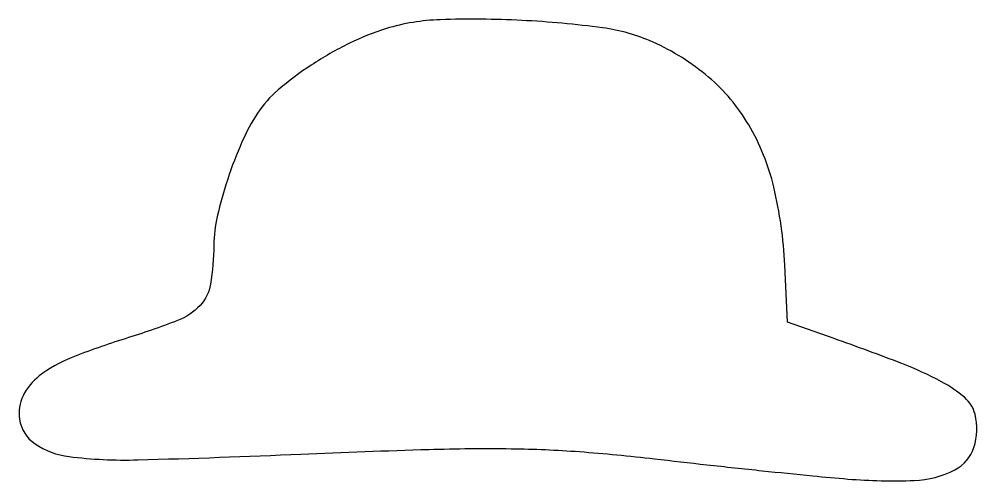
# Model space of a CAD drawing. Extents: x 0 to 103, y 0 to 50.
import ezdxf

# ---------------------------------------------------------------- set-up
doc = ezdxf.new("R2010")
doc.units = 0

msp = doc.modelspace()

# ---------------------------------------------------------------- linework, layer by layer
msp.add_lwpolyline([(39.5, 48.718919, 0.040937), (35.531908, 47.144958, 0.030338), (31.435377, 44.79887, 0.03092), (27.890701, 42.145444, 0.071711), (25.697303, 39.660778, 0.041535), (24.020415, 36.569376, 0.023445), (22.488576, 32.58589, 0.023391), (21.367045, 28.587361, 0.054374), (21.000899, 25.5, -0.03729), (20.648028, 21.306446, -0.151164), (19.526477, 19.034466, -0.111843), (17.117349, 17.423408, -0.016139), (11.494106, 15.469649, 0.019426), (5.713632, 13.418587, 0.067915), (2.279737, 11.473226, 0.119204), (0.553623, 9.349357, 0.147664), (0.169642, 6.841832, 0.212464), (1.83092, 4.191815, 0.117674), (5.474232, 2.829338, 0.037818), (12.843535, 2.475392, 0.00385), (30.342757, 3.093525, -0.003122), (44.053046, 3.597825, -0.010916), (52.899821, 3.674715, -0.014914), (60.200099, 3.360865, -0.011053), (68.241166, 2.595505, 0.001727), (73.867257, 1.953923, 0.00147), (79.808343, 1.314878, 0.001481), (85.218992, 0.765176, 0.004192), (89, 0.424333, 0.03005), (96.107162, 0.27195, 0.108701), (100.460049, 1.407549, 0.19903), (102.500879, 3.800612, 0.140693), (102.621137, 7.373375, 0.154902), (101.5257, 9.147056, 0.054597), (99.031155, 10.857639, 0.031272), (94.775854, 12.806506, 0.007552), (87.5, 15.477652), (82.5, 17.228047), (82.220291, 23.364023, 0.047005), (81.045923, 31.728114, 0.075205), (78.352066, 38.403519, 0.083107), (74.044379, 43.522741, 0.071797), (68.094299, 47.270507, 0.071494), (62.68717, 48.801946, 0.020663), (54.022336, 49.600766, 0.020916), (45.278073, 49.677581, 0.065782)], format="xyb", close=True)

doc.saveas('drawing.dxf')
